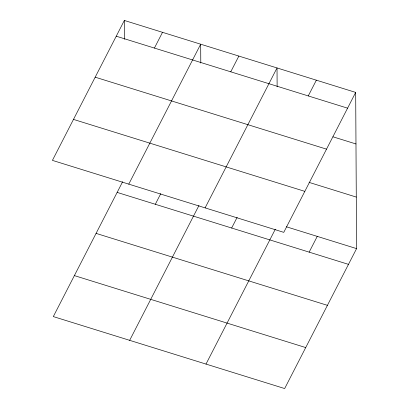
<?xml version="1.0" encoding="UTF-8"?>
<svg xmlns="http://www.w3.org/2000/svg" width="409" height="409" viewBox="0 0 409 409"><rect width="100%" height="100%" fill="white"/><g stroke="black" fill="none" stroke-linecap="round" stroke-linejoin="round"><path stroke-width="0.61" d="M124.341 20.45L52.424 160.384L283.764 232.348L355.682 92.414L124.341 20.45L124.448 39.31M154.418 48.073L162.511 32.326M122.634 181.714L53.318 316.586L284.659 388.55L356.576 248.616L355.682 92.414M128.769 184.132L200.681 44.198L200.788 63.058M155.313 204.275L160.803 193.59M230.758 71.82L238.856 56.074M129.663 340.334L198.973 205.461M205.108 207.879L277.026 67.945L277.133 86.805M231.658 228.023L237.148 217.337M308.258 95.931L316.356 80.179M206.003 364.082L275.318 229.209M309.153 252.133L317.251 236.382M116.243 36.197L347.589 108.165M332.987 136.811L355.978 143.963M95.185 77.178L326.525 149.147M309.086 182.388L356.28 197.072M73.482 119.402L304.828 191.366M286.392 226.785L356.576 248.616M117.143 192.399L348.483 264.367M96.079 233.381L327.42 305.344M74.382 275.605L305.722 347.568"/></g></svg>
